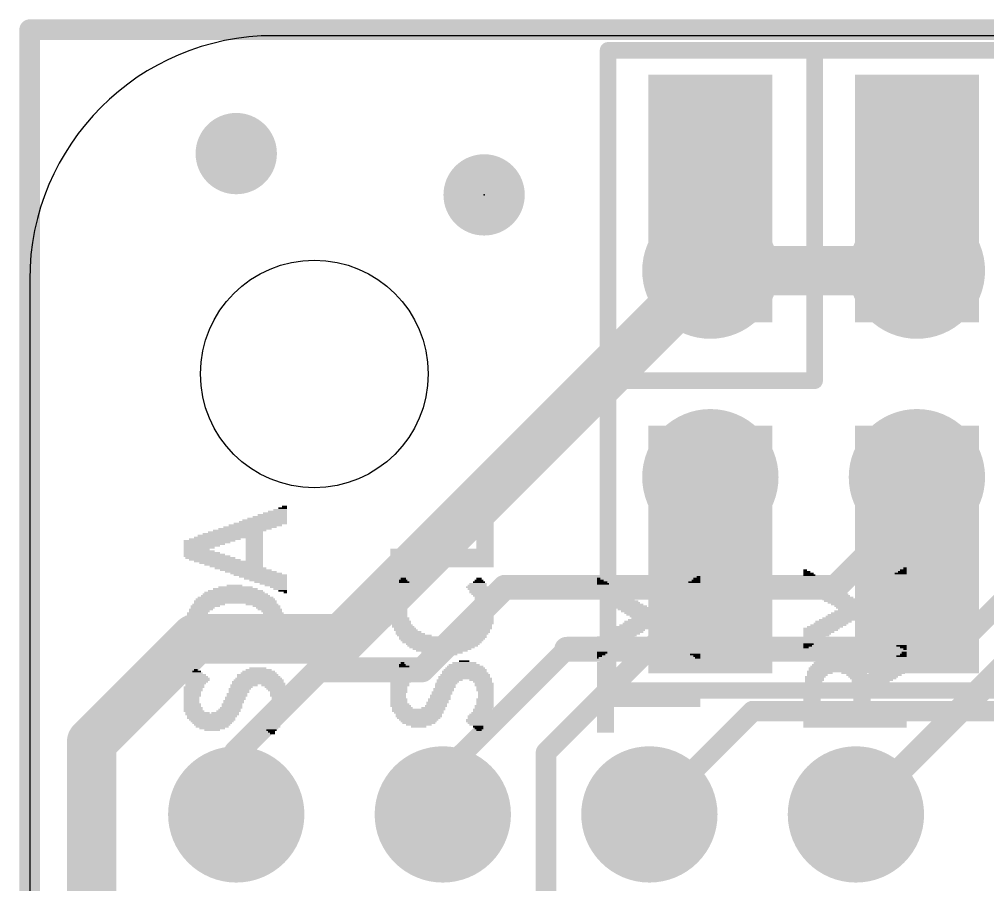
# Model space of a CAD drawing. Extents: x -1.3 to 65.2, y -0.1 to 30.9.
# Drawn here: x -0.13 to 11.78, y 20.22 to 30.86 of the extents above; entities that cross this region are included whole.
import ezdxf

# ---------------------------------------------------------------- set-up
doc = ezdxf.new("R2010")
doc.units = 0
for name, color, linetype in [('1', 12, 'CONTINUOUS'), ('16', 132, 'CONTINUOUS'), ('17', 110, 'CONTINUOUS'), ('20', 40, 'CONTINUOUS'), ('200', 40, 'CONTINUOUS'), ('22', 6, 'CONTINUOUS'), ('23', 53, 'CONTINUOUS')]:
    doc.layers.add(name, color=color, linetype=linetype)

# ---------------------------------------------------------------- blocks, each defined once
blk = doc.blocks.new('ROUNDP')
at = {"const_width": 0.5}
blk.add_lwpolyline([(0, -0.25, 1), (0, 0.25, 1), (0, -0.25)], format="xyb", dxfattribs=at)
blk = doc.blocks.new('PIE')
at = {"const_width": 0.5}
blk.add_lwpolyline([(0, -0.25, 1), (0, 0.25, 1), (0, -0.25)], format="xyb", dxfattribs=at)
blk = doc.blocks.new('RECT')
blk.add_solid([(-0.5, -0.5), (0.5, -0.5), (-0.5, 0.5), (0.5, 0.5)])

msp = doc.modelspace()

# ---------------------------------------------------------------- linework, layer by layer
at = {"layer": '1'}
for points, const_width in [([(10.91, 24.88), (10.91, 25.23)], 0.3048), ([(11.369, 23.114), (13.45, 25.195)], 0.254), ([(9.906, 23.876), (10.91, 24.88)], 0.3048), ([(4.826, 22.86), (5.842, 23.876)], 0.3048), ([(5.842, 23.876), (9.906, 23.876)], 0.3048), ([(10.16, 21.082), (12.954, 23.876)], 0.3048), ([(6.604, 23.114), (5.08, 21.59)], 0.254), ([(6.604, 23.114), (11.369, 23.114)], 0.3048), ([(2.54, 21.844), (3.556, 22.86)], 0.3048), ([(3.556, 22.86), (4.826, 22.86)], 0.3048), ([(2.54, 21.082), (2.54, 21.844)], 0.3048), ([(5.08, 21.59), (5.08, 21.082)], 0.254), ([(2.607, 21.015), (2.54, 21.082)], 0.254)]:
    msp.add_lwpolyline(points, dxfattribs=dict(at, const_width=const_width))
for points, const_width in [([(10.9862, 25.23, 1), (10.8338, 25.23)], 0.1524), ([(10.9639, 24.8261, 1), (10.8561, 24.9339)], 0.1524), ([(10.8338, 24.88, 1), (10.9862, 24.88)], 0.1524), ([(5.842, 23.9522, 1), (5.842, 23.7998)], 0.1524), ([(5.8959, 23.8221, 1), (5.7881, 23.9299)], 0.1524), ([(9.8521, 23.9299, 1), (9.9599, 23.8221)], 0.1524), ([(9.906, 23.7998, 1), (9.906, 23.9522)], 0.1524), ([(6.604, 23.1902, 1), (6.604, 23.0378)], 0.1524), ([(6.6489, 23.0691, 1), (6.5591, 23.1589)], 0.127), ([(11.3241, 23.1589, 1), (11.4139, 23.0691)], 0.127), ([(11.369, 23.0378, 1), (11.369, 23.1902)], 0.1524), ([(3.556, 22.9362, 1), (3.556, 22.7838)], 0.1524), ([(3.6099, 22.8061, 1), (3.5021, 22.9139)], 0.1524), ([(4.7721, 22.9139, 1), (4.8799, 22.8061)], 0.1524), ([(4.826, 22.7838, 1), (4.826, 22.9362)], 0.1524), ([(2.6162, 21.844, 1), (2.4638, 21.844)], 0.1524), ([(2.4861, 21.8979, 1), (2.5939, 21.7901)], 0.1524), ([(5.1435, 21.59, 1), (5.0165, 21.59)], 0.127), ([(5.0351, 21.6349, 1), (5.1249, 21.5451)], 0.127), ([(2.5849, 21.1269, 1), (2.4951, 21.0371)], 0.127), ([(10.1061, 21.1359, 1), (10.2139, 21.0281)], 0.1524), ([(2.4638, 21.082, 1), (2.6162, 21.082)], 0.1524), ([(2.5621, 20.9701, 1), (2.6519, 21.0599)], 0.127), ([(5.0165, 21.082, 1), (5.1435, 21.082)], 0.127)]:
    msp.add_lwpolyline(points, format="xyb", dxfattribs=dict(at, const_width=const_width))
at = {"layer": '16'}
for points, const_width in [([(0, 30.734), (0, 0)], 0.254), ([(65.024, 30.734), (0, 30.734)], 0.254), ([(8.3696, 28.6574), (8.37, 28.6574)], 0.4064), ([(8.37, 28.6574), (8.37, 27.77)], 0.4064), ([(10.9096, 28.6574), (10.91, 28.6574)], 0.4064), ([(10.91, 28.6574), (10.91, 27.77)], 0.4064), ([(3.841, 23.241), (8.37, 27.77)], 0.6096), ([(8.37, 27.77), (10.91, 27.77)], 0.6096), ([(8.37, 24.3394), (8.37, 25.23)], 0.4064), ([(10.91, 24.3394), (10.91, 25.23)], 0.4064), ([(8.37, 25.23), (8.37, 23.864)], 0.254), ([(8.382, 23.864), (8.382, 24.892)], 0.4064), ([(8.3696, 24.3394), (8.37, 24.3394)], 0.4064), ([(10.9096, 24.3394), (10.91, 24.3394)], 0.4064), ([(8.37, 23.864), (8.382, 23.864)], 0.4064), ([(8.37, 23.864), (6.35, 21.844)], 0.254), ([(0.762, 21.971), (2.032, 23.241)], 0.6096), ([(2.032, 23.241), (3.841, 23.241)], 0.6096), ([(8.89, 22.352), (7.62, 21.082)], 0.254), ([(11.938, 22.352), (8.89, 22.352)], 0.254), ([(0.762, 21.971), (0.762, 19.558)], 0.6096), ([(6.35, 21.844), (6.35, 20.066)], 0.254)]:
    msp.add_lwpolyline(points, dxfattribs=dict(at, const_width=const_width))
for points, const_width in [([(0.0635, 30.734, 1), (-0.0635, 30.734)], 0.127), ([(0, 30.7975, 1), (0, 30.6705)], 0.127), ([(8.3696, 28.759, 1), (8.3696, 28.5558)], 0.2032), ([(8.4716, 28.6574, 1), (8.2684, 28.6574)], 0.2032), ([(8.37, 28.5558, 1), (8.37, 28.759)], 0.2032), ([(10.9096, 28.759, 1), (10.9096, 28.5558)], 0.2032), ([(11.0116, 28.6574, 1), (10.8084, 28.6574)], 0.2032), ([(10.91, 28.5558, 1), (10.91, 28.759)], 0.2032), ([(8.37, 27.9224, 1), (8.37, 27.6176)], 0.3048), ([(8.4778, 27.6622, 1), (8.2622, 27.8778)], 0.3048), ([(10.91, 27.6176, 1), (10.91, 27.9224)], 0.3048), ([(8.2684, 27.77, 1), (8.4716, 27.77)], 0.2032), ([(10.8084, 27.77, 1), (11.0116, 27.77)], 0.2032), ([(8.4716, 25.23, 1), (8.2684, 25.23)], 0.2032), ([(11.0116, 25.23, 1), (10.8084, 25.23)], 0.2032), ([(8.4335, 25.23, 1), (8.3065, 25.23)], 0.127), ([(8.4836, 24.892, 1), (8.2804, 24.892)], 0.2032), ([(8.3696, 24.441, 1), (8.3696, 24.2378)], 0.2032), ([(8.37, 24.2378, 1), (8.37, 24.441)], 0.2032), ([(10.9096, 24.441, 1), (10.9096, 24.2378)], 0.2032), ([(10.91, 24.2378, 1), (10.91, 24.441)], 0.2032), ([(8.2684, 24.3394, 1), (8.4716, 24.3394)], 0.2032), ([(10.8084, 24.3394, 1), (11.0116, 24.3394)], 0.2032), ([(8.37, 23.9656, 1), (8.37, 23.7624)], 0.2032), ([(8.382, 23.7624, 1), (8.382, 23.9656)], 0.2032), ([(8.2804, 23.864, 1), (8.4836, 23.864)], 0.2032), ([(8.4149, 23.8191, 1), (8.3251, 23.9089)], 0.127), ([(8.3065, 23.864, 1), (8.4335, 23.864)], 0.127), ([(2.032, 23.3934, 1), (2.032, 23.0886)], 0.3048), ([(2.1398, 23.1332, 1), (1.9242, 23.3488)], 0.3048), ([(3.7332, 23.3488, 1), (3.9488, 23.1332)], 0.3048), ([(3.841, 23.0886, 1), (3.841, 23.3934)], 0.3048), ([(8.89, 22.4155, 1), (8.89, 22.2885)], 0.127), ([(8.9349, 22.3071, 1), (8.8451, 22.3969)], 0.127), ([(0.9144, 21.971, 1), (0.6096, 21.971)], 0.3048), ([(0.6542, 22.0788, 1), (0.8698, 21.8632)], 0.3048), ([(6.4135, 21.844, 1), (6.2865, 21.844)], 0.127), ([(6.3051, 21.8889, 1), (6.3949, 21.7991)], 0.127), ([(7.5751, 21.1269, 1), (7.6649, 21.0371)], 0.127)]:
    msp.add_lwpolyline(points, format="xyb", dxfattribs=dict(at, const_width=const_width))
at = {"layer": '20'}
for p, q in [((62, 30.6604), (3, 30.6604)), ((0, 27.6604), (0, 3))]:
    msp.add_line(p, q, dxfattribs=at)
msp.add_circle((3.5, 26.5), 1.4, dxfattribs=at)
msp.add_arc((3, 27.6604), 3, 90, 180, dxfattribs=at)
at = {"layer": '22', "const_width": 0.2032}
for points in [[(7.112, 30.48), (7.112, 26.416)], [(9.652, 30.48), (7.112, 30.48)], [(57.912, 30.48), (9.652, 30.48)], [(9.652, 26.416), (9.652, 30.48)], [(7.112, 26.416), (7.112, 22.606)], [(7.112, 26.416), (9.652, 26.416)], [(7.112, 22.606), (57.912, 22.606)]]:
    msp.add_lwpolyline(points, dxfattribs=at)
at = {"layer": '22', "const_width": 0.1016}
for points in [[(7.1628, 30.48, 1), (7.0612, 30.48)], [(7.112, 30.5308, 1), (7.112, 30.4292)], [(9.652, 30.5308, 1), (9.652, 30.4292)], [(9.7028, 30.48, 1), (9.6012, 30.48)], [(9.652, 30.4292, 1), (9.652, 30.5308)], [(7.1628, 26.416, 1), (7.0612, 26.416)], [(7.112, 26.4668, 1), (7.112, 26.3652)], [(7.0612, 26.416, 1), (7.1628, 26.416)], [(9.6012, 26.416, 1), (9.7028, 26.416)], [(9.652, 26.3652, 1), (9.652, 26.4668)], [(7.112, 22.6568, 1), (7.112, 22.5552)], [(7.0612, 22.606, 1), (7.1628, 22.606)]]:
    msp.add_lwpolyline(points, format="xyb", dxfattribs=at)
at = {"layer": '23'}
msp.add_point((5.588, 28.702), dxfattribs=at)

# ---------------------------------------------------------------- block references
at = {"layer": '1'}
msp.add_blockref('PIE', (5.588, 28.702), dxfattribs=at)
at = {"layer": '16', "xscale": 3.048, "yscale": 1.524}
for p, rotation in [((8.3696, 28.6574), 270), ((10.9096, 28.6574), 270), ((8.3696, 24.3394), 270), ((10.9096, 24.3394), 90)]:
    msp.add_blockref('RECT', p, dxfattribs=dict(at, rotation=rotation))
at = {"layer": '16'}
msp.add_blockref('PIE', (2.54, 29.21), dxfattribs=at)
at = {"layer": '17', "xscale": 1.6764, "yscale": 1.6764}
for p in [(8.37, 27.77), (8.37, 27.77), (10.91, 27.77), (10.91, 27.77), (8.37, 25.23), (8.37, 25.23), (10.91, 25.23), (10.91, 25.23)]:
    msp.add_blockref('ROUNDP', p, dxfattribs=at)
at = {"layer": '17', "xscale": 1.6764, "yscale": 1.6764, "rotation": 90}
for p in [(2.54, 21.082), (2.54, 21.082), (5.08, 21.082), (5.08, 21.082), (7.62, 21.082), (7.62, 21.082), (10.16, 21.082), (10.16, 21.082)]:
    msp.add_blockref('ROUNDP', p, dxfattribs=at)
at = {"layer": '200'}
for p, xscale, yscale in [((2.9845, 24.765), 0.3607, 0.0213), ((3.0163, 24.7862), 0.2972, 0.0211), ((3.048, 24.8073), 0.2337, 0.0211), ((3.0798, 24.8285), 0.1702, 0.0213), ((3.1115, 24.8497), 0.1067, 0.0211), ((3.1331, 24.8708), 0.0635, 0.0211), ((5.5994, 24.8708), 0.2108, 0.0211), ((5.5994, 24.8497), 0.2108, 0.0211), ((5.5994, 24.8285), 0.2108, 0.0213), ((5.5994, 24.8073), 0.2108, 0.0211), ((5.5994, 24.7862), 0.2108, 0.0211), ((5.5994, 24.765), 0.2108, 0.0213), ((2.7737, 24.638), 0.6553, 0.0213), ((2.8372, 24.6592), 0.6553, 0.0211), ((2.8689, 24.6803), 0.5918, 0.0211), ((2.8893, 24.7015), 0.5512, 0.0213), ((2.921, 24.7227), 0.4877, 0.0211), ((2.9527, 24.7438), 0.4242, 0.0211), ((5.5994, 24.7438), 0.2108, 0.0211), ((5.5994, 24.7227), 0.2108, 0.0211), ((5.5994, 24.7015), 0.2108, 0.0213), ((5.5994, 24.6803), 0.2108, 0.0211), ((5.5994, 24.6592), 0.2108, 0.0211), ((5.5994, 24.638), 0.2108, 0.0213), ((2.4981, 24.5322), 0.7391, 0.0211), ((2.5298, 24.5533), 0.6756, 0.0211), ((2.5832, 24.5745), 0.6553, 0.0213), ((2.6467, 24.5957), 0.6553, 0.0211), ((2.7102, 24.6168), 0.6553, 0.0211), ((5.5994, 24.6168), 0.2108, 0.0211), ((5.5994, 24.5957), 0.2108, 0.0211), ((5.5994, 24.5745), 0.2108, 0.0213), ((5.5994, 24.5533), 0.2108, 0.0211), ((5.5994, 24.5322), 0.2108, 0.0211), ((2.2123, 24.4475), 0.635, 0.0213), ((2.1488, 24.4052), 0.508, 0.0211), ((2.1806, 24.4263), 0.5715, 0.0211), ((2.2758, 24.4687), 0.635, 0.0211), ((2.4447, 24.4898), 0.8458, 0.0211), ((2.4663, 24.511), 0.8026, 0.0213), ((2.7623, 24.4687), 0.2108, 0.0211), ((2.7623, 24.4475), 0.2108, 0.0213), ((2.7623, 24.4263), 0.2108, 0.0211), ((2.7623, 24.4052), 0.2108, 0.0211), ((5.5994, 24.511), 0.2108, 0.0213), ((5.5994, 24.4898), 0.2108, 0.0211), ((5.5994, 24.4687), 0.2108, 0.0211), ((5.5994, 24.4475), 0.2108, 0.0213), ((5.5994, 24.4263), 0.2108, 0.0211), ((5.5994, 24.4052), 0.2108, 0.0211), ((2.0853, 24.3628), 0.381, 0.0211), ((2.0536, 24.3417), 0.3175, 0.0211), ((2.0853, 24.3205), 0.381, 0.0213), ((2.1171, 24.384), 0.4445, 0.0213), ((2.1171, 24.2993), 0.4445, 0.0211), ((2.7623, 24.384), 0.2108, 0.0213), ((2.7623, 24.3628), 0.2108, 0.0211), ((2.7623, 24.3417), 0.2108, 0.0211), ((2.7623, 24.3205), 0.2108, 0.0213), ((2.7623, 24.2993), 0.2108, 0.0211), ((5.0698, 24.3417), 1.27, 0.0211), ((5.0698, 24.3205), 1.27, 0.0213), ((5.0698, 24.2993), 1.27, 0.0211), ((5.5994, 24.384), 0.2108, 0.0213), ((5.5994, 24.3628), 0.2108, 0.0211), ((2.1488, 24.2782), 0.508, 0.0211), ((2.1806, 24.257), 0.5715, 0.0213), ((2.2225, 24.2358), 0.6147, 0.0211), ((2.2758, 24.2147), 0.635, 0.0211), ((2.4447, 24.1935), 0.8458, 0.0213), ((2.4765, 24.1723), 0.7823, 0.0211), ((2.7623, 24.2782), 0.2108, 0.0211), ((2.7623, 24.257), 0.2108, 0.0213), ((2.7623, 24.2358), 0.2108, 0.0211), ((2.7623, 24.2147), 0.2108, 0.0211), ((5.0698, 24.2782), 1.27, 0.0211), ((5.0698, 24.257), 1.27, 0.0213), ((5.0698, 24.2358), 1.27, 0.0211), ((5.0698, 24.2147), 1.27, 0.0211), ((5.0698, 24.1935), 1.27, 0.0213), ((5.0698, 24.1723), 1.27, 0.0211), ((2.5083, 24.1512), 0.7188, 0.0211), ((2.54, 24.13), 0.6553, 0.0213), ((2.5933, 24.1088), 0.635, 0.0211), ((2.6568, 24.0877), 0.635, 0.0211), ((2.7203, 24.0665), 0.635, 0.0213), ((2.7838, 24.0453), 0.635, 0.0211), ((5.0698, 24.1512), 1.27, 0.0211), ((5.0698, 24.13), 1.27, 0.0213), ((9.5364, 24.0877), 0.0432, 0.0211), ((9.5783, 24.0453), 0.127, 0.0211), ((9.5568, 24.0665), 0.0838, 0.0213), ((10.7112, 24.0453), 0.1473, 0.0211), ((10.7315, 24.0665), 0.1067, 0.0213), ((10.7429, 24.0877), 0.0838, 0.0211), ((10.7633, 24.1088), 0.0432, 0.0211), ((2.8372, 24.0242), 0.6553, 0.0211), ((2.8689, 24.003), 0.5918, 0.0213), ((2.9007, 23.9818), 0.5283, 0.0211), ((2.9324, 23.9607), 0.4648, 0.0211), ((2.9642, 23.9395), 0.4013, 0.0213), ((4.5936, 23.9607), 0.1041, 0.0211), ((4.605, 23.9395), 0.127, 0.0213), ((4.5936, 23.9818), 0.0635, 0.0211), ((5.5245, 23.9395), 0.1473, 0.0213), ((5.5245, 23.9607), 0.1067, 0.0211), ((5.5258, 23.9818), 0.0635, 0.0211), ((7.0383, 23.9395), 0.127, 0.0213), ((6.9952, 23.9818), 0.0406, 0.0211), ((7.0168, 23.9607), 0.0838, 0.0211), ((8.1712, 23.9395), 0.1473, 0.0213), ((8.1915, 23.9607), 0.1067, 0.0211), ((8.2029, 23.9818), 0.0838, 0.0211), ((8.2233, 24.003), 0.0432, 0.0213), ((9.5885, 24.0242), 0.1473, 0.0211), ((9.6101, 24.003), 0.1905, 0.0213), ((9.6418, 23.9607), 0.254, 0.0211), ((9.6634, 23.9395), 0.2972, 0.0213), ((9.6317, 23.9818), 0.2337, 0.0211), ((10.6261, 23.9395), 0.3175, 0.0213), ((10.6363, 23.9607), 0.2972, 0.0211), ((10.6578, 23.9818), 0.254, 0.0211), ((10.6794, 24.003), 0.2108, 0.0213), ((10.6896, 24.0242), 0.1905, 0.0211), ((2.5197, 23.8125), 0.7417, 0.0213), ((2.5298, 23.8337), 0.6756, 0.0211), ((2.5298, 23.8548), 0.5486, 0.0211), ((2.5298, 23.876), 0.4216, 0.0213), ((2.5184, 23.8972), 0.1905, 0.0211), ((2.9959, 23.9183), 0.3378, 0.0211), ((3.0277, 23.8972), 0.2743, 0.0211), ((3.0594, 23.876), 0.2108, 0.0213), ((3.0798, 23.8548), 0.1702, 0.0211), ((3.1115, 23.8337), 0.1067, 0.0211), ((3.1433, 23.8125), 0.0432, 0.0213), ((4.5923, 23.8125), 0.2743, 0.0213), ((4.6037, 23.8337), 0.2515, 0.0211), ((4.6152, 23.8548), 0.2743, 0.0211), ((4.6253, 23.876), 0.254, 0.0213), ((4.6139, 23.8972), 0.2311, 0.0211), ((4.6037, 23.9183), 0.1702, 0.0211), ((5.5042, 23.876), 0.2743, 0.0213), ((5.5042, 23.8972), 0.2337, 0.0211), ((5.5245, 23.8548), 0.2743, 0.0211), ((5.5143, 23.9183), 0.2134, 0.0211), ((5.5347, 23.8337), 0.254, 0.0211), ((5.5461, 23.8125), 0.2769, 0.0213), ((7.0485, 23.9183), 0.1473, 0.0211), ((7.0701, 23.8972), 0.1905, 0.0211), ((7.0917, 23.876), 0.2337, 0.0213), ((7.1018, 23.8548), 0.254, 0.0211), ((7.1234, 23.8337), 0.2972, 0.0211), ((7.1438, 23.8125), 0.3378, 0.0213), ((8.0645, 23.8125), 0.3607, 0.0213), ((8.0861, 23.8337), 0.3175, 0.0211), ((8.0962, 23.8548), 0.2972, 0.0211), ((8.1178, 23.876), 0.254, 0.0213), ((8.1394, 23.8972), 0.2108, 0.0211), ((8.1496, 23.9183), 0.1905, 0.0211), ((9.6837, 23.9183), 0.3378, 0.0211), ((9.6952, 23.8972), 0.3607, 0.0211), ((9.7371, 23.8548), 0.4445, 0.0211), ((9.7155, 23.876), 0.4013, 0.0213), ((9.7688, 23.8337), 0.4216, 0.0211), ((9.8108, 23.8125), 0.4242, 0.0213), ((10.4788, 23.8125), 0.4445, 0.0213), ((10.4991, 23.8337), 0.4445, 0.0211), ((10.541, 23.8548), 0.447, 0.0211), ((10.5728, 23.876), 0.4242, 0.0213), ((10.5842, 23.8972), 0.4013, 0.0211), ((10.6045, 23.9183), 0.3607, 0.0211), ((2.5298, 23.7067), 1.016, 0.0211), ((2.5298, 23.6855), 1.016, 0.0213), ((2.5298, 23.7278), 0.9754, 0.0211), ((2.5298, 23.749), 0.9296, 0.0213), ((2.5298, 23.7702), 0.8484, 0.0211), ((2.5298, 23.7913), 0.8026, 0.0211), ((4.5618, 23.7702), 0.254, 0.0211), ((4.5618, 23.749), 0.254, 0.0213), ((4.5517, 23.7278), 0.2337, 0.0211), ((4.5517, 23.7067), 0.2337, 0.0211), ((4.5403, 23.6855), 0.2108, 0.0213), ((4.5822, 23.7913), 0.254, 0.0211), ((5.5575, 23.7913), 0.254, 0.0211), ((5.5677, 23.7702), 0.2337, 0.0211), ((5.588, 23.749), 0.2337, 0.0213), ((5.588, 23.7278), 0.2337, 0.0211), ((5.5994, 23.7067), 0.2108, 0.0211), ((5.5994, 23.6855), 0.2108, 0.0213), ((7.1552, 23.7913), 0.3607, 0.0211), ((7.1755, 23.7702), 0.4013, 0.0211), ((7.1971, 23.749), 0.4445, 0.0213), ((7.2276, 23.7278), 0.4242, 0.0211), ((7.2606, 23.7067), 0.4445, 0.0211), ((7.2911, 23.6855), 0.4242, 0.0213), ((7.8956, 23.6855), 0.4445, 0.0213), ((7.9388, 23.7067), 0.4445, 0.0211), ((7.9693, 23.7278), 0.4242, 0.0211), ((8.0023, 23.749), 0.4445, 0.0213), ((8.0328, 23.7702), 0.4242, 0.0211), ((8.0442, 23.7913), 0.4013, 0.0211), ((9.8438, 23.7913), 0.4445, 0.0211), ((9.8742, 23.7702), 0.4242, 0.0211), ((9.9174, 23.749), 0.4242, 0.0213), ((10.1397, 23.7278), 0.7823, 0.0211), ((10.1397, 23.7067), 0.7417, 0.0211), ((10.1397, 23.6855), 0.6553, 0.0213), ((10.3619, 23.749), 0.4242, 0.0213), ((10.3924, 23.7702), 0.4445, 0.0211), ((10.4356, 23.7913), 0.4445, 0.0211), ((2.1069, 23.6008), 0.2972, 0.0211), ((2.0853, 23.5797), 0.254, 0.0211), ((2.159, 23.6432), 0.3607, 0.0211), ((2.1273, 23.622), 0.2972, 0.0213), ((2.2022, 23.6643), 0.4013, 0.0211), ((2.8575, 23.6643), 0.4013, 0.0211), ((2.9108, 23.6432), 0.3404, 0.0211), ((2.9324, 23.622), 0.2972, 0.0213), ((2.9527, 23.6008), 0.2972, 0.0211), ((2.9743, 23.5797), 0.254, 0.0211), ((4.5403, 23.6643), 0.2108, 0.0211), ((4.5403, 23.6432), 0.2108, 0.0211), ((4.5403, 23.622), 0.2108, 0.0213), ((4.5403, 23.6008), 0.2108, 0.0211), ((4.5403, 23.5797), 0.2108, 0.0211), ((5.5994, 23.6643), 0.2108, 0.0211), ((5.5994, 23.6432), 0.2108, 0.0211), ((5.5994, 23.622), 0.2108, 0.0213), ((5.6096, 23.6008), 0.2311, 0.0211), ((5.6096, 23.5797), 0.2311, 0.0211), ((7.3342, 23.6643), 0.4242, 0.0211), ((7.3774, 23.6432), 0.4242, 0.0211), ((7.5984, 23.622), 0.8255, 0.0213), ((7.5997, 23.6008), 0.7417, 0.0211), ((7.5997, 23.5797), 0.6553, 0.0211), ((7.8219, 23.6432), 0.4242, 0.0211), ((7.8638, 23.6643), 0.4216, 0.0211), ((10.1384, 23.6643), 0.5715, 0.0211), ((10.1397, 23.6432), 0.4877, 0.0211), ((10.1283, 23.5797), 0.4648, 0.0211), ((10.1384, 23.622), 0.4445, 0.0213), ((10.1397, 23.6008), 0.4013, 0.0211), ((2.0218, 23.4527), 0.2134, 0.0211), ((2.0422, 23.5162), 0.254, 0.0211), ((2.032, 23.495), 0.2337, 0.0213), ((2.032, 23.4738), 0.2337, 0.0211), ((2.0523, 23.5373), 0.2337, 0.0211), ((2.0638, 23.5585), 0.2565, 0.0213), ((2.9947, 23.5585), 0.254, 0.0213), ((3.0175, 23.5162), 0.254, 0.0211), ((3.0061, 23.5373), 0.2311, 0.0211), ((3.0277, 23.495), 0.2337, 0.0213), ((3.0277, 23.4738), 0.2337, 0.0211), ((3.0378, 23.4527), 0.2134, 0.0211), ((4.5517, 23.495), 0.2337, 0.0213), ((4.5517, 23.4738), 0.2337, 0.0211), ((4.5618, 23.4527), 0.254, 0.0211), ((4.5403, 23.5585), 0.2108, 0.0213), ((4.5403, 23.5373), 0.2108, 0.0211), ((4.5403, 23.5162), 0.2108, 0.0211), ((5.5778, 23.4527), 0.254, 0.0211), ((5.588, 23.495), 0.2337, 0.0213), ((5.588, 23.4738), 0.2337, 0.0211), ((5.5994, 23.5585), 0.2108, 0.0213), ((5.5994, 23.5373), 0.2108, 0.0211), ((5.5994, 23.5162), 0.2108, 0.0211), ((7.5984, 23.5585), 0.5715, 0.0213), ((7.5883, 23.4527), 0.5512, 0.0211), ((7.5997, 23.5373), 0.5283, 0.0211), ((7.5883, 23.4738), 0.4648, 0.0211), ((7.5984, 23.5162), 0.4445, 0.0211), ((7.5997, 23.495), 0.4013, 0.0213), ((9.8844, 23.4527), 0.4445, 0.0211), ((10.1283, 23.4738), 0.8458, 0.0211), ((10.1295, 23.495), 0.762, 0.0213), ((10.1384, 23.5162), 0.6985, 0.0211), ((10.1295, 23.5373), 0.635, 0.0211), ((10.1283, 23.5585), 0.5512, 0.0213), ((10.3823, 23.4527), 0.4242, 0.0211), ((2.0117, 23.4103), 0.2337, 0.0211), ((2.0003, 23.3892), 0.2108, 0.0211), ((2.0003, 23.368), 0.2108, 0.0213), ((2.0003, 23.3468), 0.2108, 0.0211), ((2.0218, 23.4315), 0.2134, 0.0213), ((3.0378, 23.4315), 0.2134, 0.0213), ((3.048, 23.4103), 0.2337, 0.0211), ((3.0594, 23.3892), 0.2108, 0.0211), ((3.0594, 23.368), 0.2108, 0.0213), ((3.0594, 23.3468), 0.2108, 0.0211), ((4.572, 23.4315), 0.2337, 0.0213), ((4.5923, 23.3892), 0.2743, 0.0211), ((4.5822, 23.4103), 0.254, 0.0211), ((4.6152, 23.368), 0.2743, 0.0213), ((4.6253, 23.3468), 0.2946, 0.0211), ((5.5143, 23.3468), 0.2946, 0.0211), ((5.5359, 23.368), 0.2972, 0.0213), ((5.5461, 23.3892), 0.2769, 0.0211), ((5.5575, 23.4103), 0.254, 0.0211), ((5.5778, 23.4315), 0.254, 0.0213), ((7.3546, 23.3468), 0.4242, 0.0211), ((7.5883, 23.368), 0.8458, 0.0213), ((7.5895, 23.3892), 0.762, 0.0211), ((7.5984, 23.4103), 0.6985, 0.0211), ((7.5997, 23.4315), 0.6147, 0.0213), ((7.8422, 23.3468), 0.4242, 0.0211), ((9.7371, 23.368), 0.4445, 0.0213), ((9.7269, 23.3468), 0.4242, 0.0211), ((9.7803, 23.3892), 0.4445, 0.0211), ((9.8209, 23.4103), 0.4445, 0.0211), ((9.8539, 23.4315), 0.4242, 0.0213), ((10.4153, 23.4315), 0.4445, 0.0213), ((10.4458, 23.4103), 0.4242, 0.0211), ((10.4889, 23.3892), 0.4242, 0.0211), ((10.5194, 23.368), 0.4445, 0.0213), ((10.5626, 23.3468), 0.4445, 0.0211), ((2.0003, 23.3257), 0.2108, 0.0211), ((2.0003, 23.3045), 0.2108, 0.0213), ((2.0003, 23.2833), 0.2108, 0.0211), ((2.0003, 23.2622), 0.2108, 0.0211), ((2.0003, 23.241), 0.2108, 0.0213), ((2.0003, 23.2198), 0.2108, 0.0211), ((3.0594, 23.3257), 0.2108, 0.0211), ((3.0594, 23.3045), 0.2108, 0.0213), ((3.0594, 23.2833), 0.2108, 0.0211), ((3.0594, 23.2622), 0.2108, 0.0211), ((3.0594, 23.241), 0.2108, 0.0213), ((3.0594, 23.2198), 0.2108, 0.0211), ((4.6571, 23.3257), 0.3175, 0.0211), ((4.6787, 23.3045), 0.3607, 0.0213), ((4.7308, 23.2833), 0.4242, 0.0211), ((5.0813, 23.2622), 1.0795, 0.0211), ((5.0698, 23.241), 1.0566, 0.0213), ((5.0698, 23.2198), 1.016, 0.0211), ((5.4089, 23.2833), 0.4242, 0.0211), ((5.461, 23.3045), 0.3607, 0.0213), ((5.4928, 23.3257), 0.3378, 0.0211), ((7.1869, 23.241), 0.4242, 0.0213), ((7.1653, 23.2198), 0.381, 0.0211), ((7.2073, 23.2622), 0.4648, 0.0211), ((7.239, 23.2833), 0.447, 0.0211), ((7.2809, 23.3045), 0.4445, 0.0213), ((7.3241, 23.3257), 0.4445, 0.0211), ((7.8753, 23.3257), 0.4445, 0.0211), ((7.9058, 23.3045), 0.4242, 0.0213), ((7.9489, 23.2833), 0.4242, 0.0211), ((7.9794, 23.2622), 0.4445, 0.0211), ((8.0226, 23.241), 0.4445, 0.0213), ((8.0442, 23.2198), 0.4013, 0.0211), ((9.7053, 23.3257), 0.381, 0.0211), ((9.6837, 23.3045), 0.3378, 0.0213), ((9.652, 23.2622), 0.2743, 0.0211), ((9.6736, 23.2833), 0.3175, 0.0211), ((9.6317, 23.241), 0.2337, 0.0213), ((9.6203, 23.2198), 0.2108, 0.0211), ((10.5842, 23.3257), 0.4013, 0.0211), ((10.5943, 23.3045), 0.381, 0.0213), ((10.6159, 23.2833), 0.3378, 0.0211), ((10.6363, 23.2622), 0.2972, 0.0211), ((10.6477, 23.241), 0.2743, 0.0213), ((10.668, 23.2198), 0.2337, 0.0211), ((2.5298, 23.1775), 1.27, 0.0213), ((2.5298, 23.1563), 1.27, 0.0211), ((2.5298, 23.1352), 1.27, 0.0211), ((2.5298, 23.114), 1.27, 0.0213), ((2.5298, 23.0928), 1.27, 0.0211), ((2.0003, 23.1987), 0.2108, 0.0211), ((3.0594, 23.1987), 0.2108, 0.0211), ((5.0698, 23.1987), 0.9754, 0.0211), ((5.08, 23.1775), 0.9093, 0.0213), ((5.08, 23.1563), 0.8687, 0.0211), ((5.0698, 23.1352), 0.8026, 0.0211), ((5.0698, 23.114), 0.7214, 0.0213), ((5.0698, 23.0928), 0.635, 0.0211), ((7.1336, 23.1775), 0.3175, 0.0213), ((7.112, 23.1563), 0.2743, 0.0211), ((7.0917, 23.1352), 0.2337, 0.0211), ((7.1438, 23.1987), 0.3378, 0.0211), ((7.0803, 23.114), 0.2108, 0.0213), ((7.0587, 23.0928), 0.1676, 0.0211), ((8.0543, 23.1987), 0.381, 0.0211), ((8.0759, 23.1775), 0.3378, 0.0213), ((8.0962, 23.1563), 0.2972, 0.0211), ((8.1077, 23.1352), 0.2743, 0.0211), ((8.128, 23.114), 0.2337, 0.0213), ((8.1496, 23.0928), 0.1905, 0.0211), ((9.5999, 23.1987), 0.1702, 0.0211), ((9.5783, 23.1775), 0.127, 0.0213), ((9.5682, 23.1563), 0.1067, 0.0211), ((9.5466, 23.1352), 0.0635, 0.0211), ((10.6896, 23.1987), 0.1905, 0.0211), ((10.6997, 23.1775), 0.1702, 0.0213), ((10.7213, 23.1563), 0.127, 0.0211), ((10.7429, 23.1352), 0.0838, 0.0211), ((10.7633, 23.114), 0.0432, 0.0213), ((2.5298, 23.0717), 1.27, 0.0211), ((2.5298, 23.0505), 1.27, 0.0213), ((2.5298, 23.0293), 1.27, 0.0211), ((2.5298, 23.0082), 1.27, 0.0211), ((2.5298, 22.987), 1.27, 0.0213), ((5.0698, 23.0717), 0.508, 0.0211), ((5.08, 23.0505), 0.3607, 0.0213), ((7.0383, 23.0717), 0.127, 0.0211), ((7.0269, 23.0505), 0.1041, 0.0213), ((7.0066, 23.0293), 0.0635, 0.0211), ((6.985, 23.0082), 0.0203, 0.0211), ((8.1598, 23.0717), 0.1702, 0.0211), ((8.1813, 23.0505), 0.127, 0.0213), ((8.2029, 23.0293), 0.0838, 0.0211), ((8.2131, 23.0082), 0.0635, 0.0211), ((9.9276, 22.987), 0.4851, 0.0213), ((9.9174, 23.0082), 0.4242, 0.0211), ((9.9276, 23.0293), 0.3175, 0.0211), ((9.9276, 23.0505), 0.1499, 0.0213), ((10.6896, 22.987), 0.1905, 0.0213), ((10.6997, 23.0082), 0.1702, 0.0211), ((10.7213, 23.0293), 0.127, 0.0211), ((10.7429, 23.0505), 0.0838, 0.0213), ((10.7531, 23.0717), 0.0635, 0.0211), ((2.5298, 22.9658), 1.27, 0.0211), ((2.0434, 22.86), 0.0432, 0.0213), ((2.8156, 22.86), 0.3175, 0.0213), ((2.8054, 22.8812), 0.2108, 0.0211), ((4.6037, 22.86), 0.2108, 0.0213), ((4.6037, 22.8812), 0.1702, 0.0211), ((4.5834, 22.9235), 0.0838, 0.0213), ((4.605, 22.9023), 0.127, 0.0211), ((4.5834, 22.9447), 0.0432, 0.0211), ((5.3556, 22.86), 0.5309, 0.0213), ((5.3556, 22.8812), 0.4851, 0.0211), ((5.3556, 22.9023), 0.4445, 0.0211), ((5.3442, 22.9235), 0.381, 0.0213), ((5.3454, 22.9447), 0.2972, 0.0211), ((5.3442, 22.9658), 0.127, 0.0211), ((7.0803, 22.9447), 0.2108, 0.0211), ((7.0803, 22.9235), 0.2108, 0.0213), ((7.0803, 22.9023), 0.2108, 0.0211), ((7.0803, 22.8812), 0.2108, 0.0211), ((7.0803, 22.86), 0.2108, 0.0213), ((9.9174, 22.8812), 0.6782, 0.0211), ((9.9276, 22.86), 0.6985, 0.0213), ((9.9276, 22.9023), 0.6579, 0.0211), ((9.9276, 22.9235), 0.6121, 0.0213), ((9.9276, 22.9447), 0.5715, 0.0211), ((9.9276, 22.9658), 0.5309, 0.0211), ((10.5842, 22.86), 0.4013, 0.0213), ((10.6045, 22.8812), 0.3607, 0.0211), ((10.6159, 22.9023), 0.3378, 0.0211), ((10.6363, 22.9235), 0.2972, 0.0213), ((10.6477, 22.9447), 0.2743, 0.0211), ((10.668, 22.9658), 0.2337, 0.0211), ((2.0739, 22.7542), 0.2769, 0.0211), ((2.0739, 22.733), 0.2769, 0.0213), ((2.0752, 22.7753), 0.2337, 0.0211), ((2.0536, 22.8177), 0.1499, 0.0211), ((2.0739, 22.7965), 0.1905, 0.0213), ((2.0536, 22.8388), 0.1041, 0.0211), ((2.8156, 22.733), 0.6121, 0.0213), ((2.8156, 22.7542), 0.5715, 0.0211), ((2.8156, 22.7753), 0.5309, 0.0211), ((2.8042, 22.7965), 0.508, 0.0213), ((2.8156, 22.8177), 0.4445, 0.0211), ((2.8156, 22.8388), 0.4039, 0.0211), ((4.572, 22.733), 0.2337, 0.0213), ((4.5822, 22.7753), 0.254, 0.0211), ((4.5822, 22.7542), 0.254, 0.0211), ((4.6037, 22.7965), 0.2515, 0.0213), ((4.6152, 22.8177), 0.2743, 0.0211), ((4.6253, 22.8388), 0.254, 0.0211), ((5.1651, 22.733), 0.3175, 0.0213), ((5.3442, 22.7753), 0.635, 0.0211), ((5.3556, 22.7542), 0.6579, 0.0211), ((5.3556, 22.7965), 0.6121, 0.0213), ((5.3454, 22.8388), 0.5512, 0.0211), ((5.3556, 22.8177), 0.5715, 0.0211), ((5.5461, 22.733), 0.2769, 0.0213), ((7.0803, 22.8388), 0.2108, 0.0211), ((7.0803, 22.8177), 0.2108, 0.0211), ((7.0803, 22.7965), 0.2108, 0.0213), ((7.0803, 22.7753), 0.2108, 0.0211), ((7.0803, 22.7542), 0.2108, 0.0211), ((7.0803, 22.733), 0.2108, 0.0213), ((9.652, 22.7542), 0.2337, 0.0211), ((9.652, 22.733), 0.2337, 0.0213), ((9.6622, 22.7753), 0.254, 0.0211), ((9.9174, 22.8388), 0.7188, 0.0211), ((9.7168, 22.8177), 0.3175, 0.0211), ((9.685, 22.7965), 0.254, 0.0213), ((10.1384, 22.8177), 0.3175, 0.0211), ((10.3823, 22.7965), 0.6782, 0.0213), ((10.3721, 22.7753), 0.6121, 0.0211), ((10.3721, 22.7542), 0.5715, 0.0211), ((10.3607, 22.733), 0.508, 0.0213), ((10.541, 22.8177), 0.447, 0.0211), ((10.5626, 22.8388), 0.4445, 0.0211), ((2.0218, 22.6483), 0.254, 0.0211), ((2.0117, 22.6272), 0.2337, 0.0211), ((2.0536, 22.7118), 0.2769, 0.0211), ((2.0422, 22.6907), 0.254, 0.0211), ((2.032, 22.6695), 0.2337, 0.0213), ((2.5832, 22.6272), 0.2743, 0.0211), ((2.6035, 22.6483), 0.2743, 0.0211), ((2.6353, 22.6695), 0.3378, 0.0213), ((2.8042, 22.7118), 0.635, 0.0211), ((2.8156, 22.6907), 0.6579, 0.0211), ((2.9959, 22.6695), 0.2972, 0.0213), ((3.0175, 22.6483), 0.254, 0.0211), ((3.0378, 22.6272), 0.254, 0.0211), ((4.5618, 22.7118), 0.254, 0.0211), ((4.5517, 22.6907), 0.2337, 0.0211), ((4.5517, 22.6695), 0.2337, 0.0213), ((4.5403, 22.6483), 0.2108, 0.0211), ((4.5403, 22.6272), 0.2108, 0.0211), ((5.0902, 22.6272), 0.254, 0.0211), ((5.1232, 22.6907), 0.2743, 0.0211), ((5.113, 22.6695), 0.254, 0.0213), ((5.113, 22.6483), 0.254, 0.0211), ((5.1435, 22.7118), 0.2743, 0.0211), ((5.5677, 22.7118), 0.2337, 0.0211), ((5.588, 22.6907), 0.2337, 0.0211), ((5.588, 22.6695), 0.2337, 0.0213), ((5.5994, 22.6483), 0.2108, 0.0211), ((5.5994, 22.6272), 0.2108, 0.0211), ((7.6098, 22.6272), 1.27, 0.0211), ((7.0803, 22.7118), 0.2108, 0.0211), ((7.0803, 22.6907), 0.2108, 0.0211), ((7.0803, 22.6695), 0.2108, 0.0213), ((7.0803, 22.6483), 0.2108, 0.0211), ((9.6317, 22.6695), 0.2337, 0.0213), ((9.6203, 22.6483), 0.2108, 0.0211), ((9.6203, 22.6272), 0.2108, 0.0211), ((9.6418, 22.7118), 0.2134, 0.0211), ((9.6418, 22.6907), 0.2134, 0.0211), ((10.3403, 22.7118), 0.4674, 0.0211), ((10.3403, 22.6907), 0.4216, 0.0211), ((10.32, 22.6695), 0.381, 0.0213), ((10.2984, 22.6483), 0.3378, 0.0211), ((10.2883, 22.6272), 0.3175, 0.0211), ((2.0117, 22.606), 0.2337, 0.0213), ((1.9901, 22.5213), 0.1905, 0.0211), ((1.9901, 22.5002), 0.1905, 0.0211), ((2.0003, 22.5848), 0.2108, 0.0211), ((2.0003, 22.5637), 0.2108, 0.0211), ((2.0003, 22.5425), 0.2108, 0.0213), ((2.5298, 22.5213), 0.254, 0.0211), ((2.5298, 22.5002), 0.254, 0.0211), ((2.5502, 22.5637), 0.254, 0.0211), ((2.5502, 22.5425), 0.254, 0.0213), ((2.573, 22.606), 0.254, 0.0213), ((2.573, 22.5848), 0.254, 0.0211), ((3.048, 22.606), 0.2337, 0.0213), ((3.0594, 22.5848), 0.2108, 0.0211), ((3.0594, 22.5637), 0.2108, 0.0211), ((3.0594, 22.5425), 0.2108, 0.0213), ((3.0696, 22.5213), 0.1905, 0.0211), ((3.0696, 22.5002), 0.1905, 0.0211), ((4.5301, 22.5637), 0.1905, 0.0211), ((4.5301, 22.5425), 0.1905, 0.0213), ((4.5301, 22.5213), 0.1905, 0.0211), ((4.5403, 22.606), 0.2108, 0.0213), ((4.5403, 22.5848), 0.2108, 0.0211), ((4.5403, 22.5002), 0.2108, 0.0211), ((5.0381, 22.5002), 0.2769, 0.0211), ((5.0495, 22.5425), 0.254, 0.0213), ((5.0495, 22.5213), 0.254, 0.0211), ((5.0698, 22.5848), 0.254, 0.0211), ((5.0698, 22.5637), 0.254, 0.0211), ((5.0902, 22.606), 0.254, 0.0213), ((5.5994, 22.606), 0.2108, 0.0213), ((5.5994, 22.5002), 0.2108, 0.0211), ((5.6096, 22.5848), 0.1905, 0.0211), ((5.6096, 22.5637), 0.1905, 0.0211), ((5.6096, 22.5425), 0.1905, 0.0213), ((5.6096, 22.5213), 0.1905, 0.0211), ((7.6098, 22.606), 1.27, 0.0213), ((7.6098, 22.5848), 1.27, 0.0211), ((7.6098, 22.5637), 1.27, 0.0211), ((7.6098, 22.5425), 1.27, 0.0213), ((7.6098, 22.5213), 1.27, 0.0211), ((7.6098, 22.5002), 1.27, 0.0211), ((9.6203, 22.606), 0.2108, 0.0213), ((9.6203, 22.5848), 0.2108, 0.0211), ((9.6203, 22.5637), 0.2108, 0.0211), ((9.6203, 22.5425), 0.2108, 0.0213), ((9.6203, 22.5213), 0.2108, 0.0211), ((9.6203, 22.5002), 0.2108, 0.0211), ((10.2349, 22.5637), 0.2108, 0.0211), ((10.2349, 22.5425), 0.2108, 0.0213), ((10.2349, 22.5213), 0.2108, 0.0211), ((10.2349, 22.5002), 0.2108, 0.0211), ((10.2667, 22.606), 0.2743, 0.0213), ((10.2451, 22.5848), 0.2311, 0.0211), ((1.9901, 22.479), 0.1905, 0.0213), ((1.9901, 22.4578), 0.1905, 0.0211), ((2.0117, 22.3943), 0.2337, 0.0211), ((2.0003, 22.4367), 0.2108, 0.0211), ((2.0003, 22.4155), 0.2108, 0.0213), ((2.4765, 22.3943), 0.2743, 0.0211), ((2.4867, 22.4367), 0.254, 0.0211), ((2.4867, 22.4155), 0.254, 0.0213), ((2.5095, 22.479), 0.254, 0.0213), ((2.5095, 22.4578), 0.254, 0.0211), ((3.0594, 22.4578), 0.2108, 0.0211), ((3.0594, 22.4367), 0.2108, 0.0211), ((3.0594, 22.4155), 0.2108, 0.0213), ((3.0594, 22.3943), 0.2108, 0.0211), ((3.0696, 22.479), 0.1905, 0.0213), ((4.5517, 22.4367), 0.2337, 0.0211), ((4.5618, 22.4155), 0.254, 0.0213), ((4.5403, 22.479), 0.2108, 0.0213), ((4.5403, 22.4578), 0.2108, 0.0211), ((4.5822, 22.3943), 0.254, 0.0211), ((4.9644, 22.3943), 0.2972, 0.0211), ((4.9962, 22.4155), 0.2743, 0.0213), ((5.0165, 22.4578), 0.2743, 0.0211), ((5.0063, 22.4367), 0.254, 0.0211), ((5.0267, 22.479), 0.254, 0.0213), ((5.588, 22.4155), 0.2337, 0.0213), ((5.588, 22.3943), 0.2337, 0.0211), ((5.5994, 22.479), 0.2108, 0.0213), ((5.5994, 22.4578), 0.2108, 0.0211), ((5.5994, 22.4367), 0.2108, 0.0211), ((7.6098, 22.479), 1.27, 0.0213), ((7.6098, 22.4578), 1.27, 0.0211), ((7.6098, 22.4367), 1.27, 0.0211), ((7.6098, 22.4155), 1.27, 0.0213), ((7.0803, 22.3943), 0.2108, 0.0211), ((9.6203, 22.479), 0.2108, 0.0213), ((9.6203, 22.4578), 0.2108, 0.0211), ((9.6203, 22.4367), 0.2108, 0.0211), ((9.6203, 22.4155), 0.2108, 0.0213), ((9.6203, 22.3943), 0.2108, 0.0211), ((10.2349, 22.479), 0.2108, 0.0213), ((10.2349, 22.4578), 0.2108, 0.0211), ((10.2349, 22.4367), 0.2108, 0.0211), ((10.2349, 22.4155), 0.2108, 0.0213), ((10.2349, 22.3943), 0.2108, 0.0211), ((2.0117, 22.3732), 0.2337, 0.0211), ((2.0218, 22.352), 0.254, 0.0213), ((2.2441, 22.3097), 0.6579, 0.0211), ((2.0638, 22.3308), 0.2972, 0.0211), ((2.2428, 22.2885), 0.6147, 0.0213), ((2.2327, 22.2673), 0.5944, 0.0211), ((2.4028, 22.3308), 0.3404, 0.0211), ((2.4447, 22.352), 0.2972, 0.0213), ((2.4562, 22.3732), 0.2743, 0.0211), ((2.9947, 22.2673), 0.254, 0.0211), ((3.0175, 22.2885), 0.254, 0.0213), ((3.0277, 22.3308), 0.2337, 0.0211), ((3.0277, 22.3097), 0.2337, 0.0211), ((3.048, 22.3732), 0.2337, 0.0211), ((3.048, 22.352), 0.2337, 0.0213), ((4.7841, 22.3732), 0.6579, 0.0211), ((4.7727, 22.352), 0.635, 0.0213), ((4.7841, 22.3308), 0.6121, 0.0211), ((4.7841, 22.3097), 0.5715, 0.0211), ((4.7841, 22.2885), 0.5715, 0.0213), ((4.7841, 22.2673), 0.5309, 0.0211), ((5.5245, 22.2885), 0.2743, 0.0213), ((5.5143, 22.2673), 0.254, 0.0211), ((5.5347, 22.3097), 0.254, 0.0211), ((5.5575, 22.3308), 0.254, 0.0211), ((5.5677, 22.3732), 0.2337, 0.0211), ((5.5677, 22.352), 0.2337, 0.0213), ((7.0803, 22.3732), 0.2108, 0.0211), ((7.0803, 22.352), 0.2108, 0.0213), ((7.0803, 22.3308), 0.2108, 0.0211), ((7.0803, 22.3097), 0.2108, 0.0211), ((7.0803, 22.2885), 0.2108, 0.0213), ((7.0803, 22.2673), 0.2108, 0.0211), ((10.1498, 22.3732), 1.27, 0.0211), ((10.1498, 22.352), 1.27, 0.0213), ((10.1498, 22.3308), 1.27, 0.0211), ((10.1498, 22.3097), 1.27, 0.0211), ((10.1498, 22.2885), 1.27, 0.0213), ((10.1498, 22.2673), 1.27, 0.0211), ((2.2441, 22.2462), 0.5715, 0.0211), ((2.2441, 22.225), 0.5309, 0.0213), ((2.2441, 22.2038), 0.4851, 0.0211), ((2.2441, 22.1827), 0.4445, 0.0211), ((2.2441, 22.1615), 0.4039, 0.0213), ((2.2441, 22.1403), 0.3175, 0.0211), ((2.9642, 22.2038), 0.2743, 0.0211), ((2.954, 22.1827), 0.254, 0.0211), ((2.9845, 22.225), 0.2743, 0.0213), ((2.9642, 22.1615), 0.2337, 0.0213), ((2.9629, 22.1403), 0.1905, 0.0211), ((2.9947, 22.2462), 0.254, 0.0211), ((4.7841, 22.2462), 0.4851, 0.0211), ((4.7841, 22.225), 0.4445, 0.0213), ((4.7841, 22.2038), 0.4039, 0.0211), ((4.7841, 22.1827), 0.3175, 0.0211), ((4.7841, 22.1615), 0.1905, 0.0213), ((5.5042, 22.2462), 0.2743, 0.0211), ((5.494, 22.225), 0.254, 0.0213), ((5.5042, 22.2038), 0.2337, 0.0211), ((5.5029, 22.1827), 0.1905, 0.0211), ((5.5143, 22.1615), 0.127, 0.0213), ((5.5245, 22.1403), 0.1067, 0.0211), ((7.0803, 22.2462), 0.2108, 0.0211), ((7.0803, 22.225), 0.2108, 0.0213), ((7.0803, 22.2038), 0.2108, 0.0211), ((7.0803, 22.1827), 0.2108, 0.0211), ((7.0803, 22.1615), 0.2108, 0.0213), ((7.0803, 22.1403), 0.2108, 0.0211), ((10.1498, 22.2462), 1.27, 0.0211), ((10.1498, 22.225), 1.27, 0.0213), ((10.1498, 22.2038), 1.27, 0.0211), ((10.1498, 22.1827), 1.27, 0.0211), ((10.1498, 22.1615), 1.27, 0.0213), ((2.2441, 22.1192), 0.1905, 0.0211), ((2.9743, 22.1192), 0.127, 0.0211), ((2.9743, 22.098), 0.0864, 0.0213), ((2.9858, 22.0768), 0.0635, 0.0211), ((5.5258, 22.1192), 0.0635, 0.0211), ((7.0803, 22.1192), 0.2108, 0.0211), ((7.0803, 22.098), 0.2108, 0.0213)]:
    msp.add_blockref('RECT', p, dxfattribs=dict(at, xscale=xscale, yscale=yscale))

doc.saveas('drawing.dxf')
